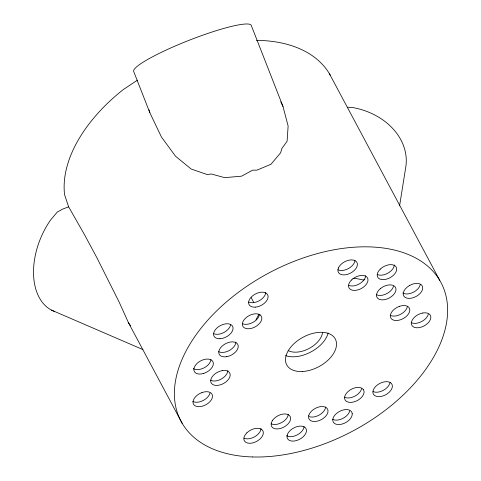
<?xml version="1.0" encoding="UTF-8"?>
<svg xmlns="http://www.w3.org/2000/svg" width="481" height="481" viewBox="0 0 481 481"><rect width="100%" height="100%" fill="white"/><g stroke="black" fill="none" stroke-linecap="round" stroke-linejoin="round"><path stroke-width="0.72" d="M304.022 426.587L303.956 427.501A10.522 6.391 -28.1 0 1 296.813 435.107A10.522 6.391 -28.1 0 1 286.838 435.864M399.585 205.844L405.585 168.224A63.137 50.445 9.1 0 0 352.813 107.564L347.637 107.191M355.008 260.528L354.491 262.446A10.522 6.391 -28.1 0 1 337.884 269.733M137.398 80.183L123.232 89.61A147.324 89.484 -28.1 0 0 64.562 194.643L68.633 206.842L84.554 234.788L96.921 257.792L119.192 302.188L128.493 322.769L182.275 423.49M364.881 279.509L363.54 280.038L355.465 278.367L352.898 278.685M68.633 206.842L62.674 209.097L57.215 212.139L50.517 220.094A63.137 40.374 -66.7 0 0 54.696 311.526M256.475 40.626L259.427 40.404A147.324 89.484 -28.1 0 1 330.213 75.12M51.479 310.119L142.911 349.579M242.544 323.623L243.398 324.032A10.522 6.391 -28.1 0 0 259.319 315.175M373.076 391.504L373.929 391.913A10.522 6.391 -28.1 0 0 389.857 383.056M128.493 322.769L130.567 325.787M329.485 73.864L439.742 280.351M251.178 297.613L253.649 302.242M280.76 101.852L283.008 106.493L288.125 126.046L287.103 141.252L281.842 148.527L280.651 152.766L270.977 164.268L256.848 170.172L252.657 170.148L241.618 176.166L224.687 177.657L211.339 173.99L207.203 174.555L191.131 169.017L175.523 156.217L161.442 137.013L149.844 112.722L133.724 71.549A63.137 8.814 -21.4 0 1 188.516 40.518A63.137 8.814 -21.4 0 1 251.226 25.313L283.008 106.493M148.99 109.878L149.844 112.722M361.568 388.798A10.522 6.391 -28.1 0 1 354.419 396.404A10.522 6.391 -28.1 0 1 344.444 397.162M349.729 410.966A10.522 6.391 -28.1 0 1 342.586 418.566A10.522 6.391 -28.1 0 1 332.605 419.324M256.006 319.865A42.274 25.679 -28.1 0 1 259.012 314.4M260.973 428.565A10.522 6.391 -28.1 0 1 259.548 432.419L257.942 434.307A10.522 6.391 -28.1 0 1 244.15 438.269M209.987 393.085A10.522 6.391 -28.1 0 1 203.661 400.264L201.166 401.401A10.522 6.391 -28.1 0 1 192.869 401.449M288.251 414.406A10.522 6.391 -28.1 0 1 281.77 422.522A10.522 6.391 -28.1 0 1 271.26 423.851M394.312 264.983A10.522 6.391 -28.1 0 1 391.209 270.731L389.135 272.408A10.522 6.391 -28.1 0 1 377.417 274.591M393.458 286.279A10.522 6.391 -28.1 0 1 389.4 291.943L387.133 293.452A10.522 6.391 -28.1 0 1 376.34 294.637M365.644 275.691A10.522 6.391 -28.1 0 1 364.213 279.551L362.614 281.439A10.522 6.391 -28.1 0 1 348.815 285.401M322.583 332.395A21.044 12.783 -28.1 0 1 309.067 348.491A21.044 12.783 -28.1 0 1 288.221 350.613M265.728 292.628A10.522 6.391 -28.1 0 1 259.253 300.745A10.522 6.391 -28.1 0 1 248.737 302.074M420.268 284.511A10.522 6.391 -28.1 0 1 414.237 291.769L411.766 292.965A10.522 6.391 -28.1 0 1 402.795 292.983M428.324 314.195A10.522 6.391 -28.1 0 1 419.504 322.504L416.961 323.19A10.522 6.391 -28.1 0 1 411.207 322.553M210.973 359.662A10.522 6.391 -28.1 0 1 201.383 368.975L198.851 369.54A10.522 6.391 -28.1 0 1 193.326 368.572M407.299 306.926A10.522 6.391 -28.1 0 1 400.974 314.105L398.478 315.235A10.522 6.391 -28.1 0 1 390.181 315.289M325.661 407.052A10.522 6.391 -28.1 0 1 319.474 414.917A10.522 6.391 -28.1 0 1 309.187 416.624M227.838 370.586A10.522 6.391 -28.1 0 1 218.855 380.146L216.312 380.826A10.522 6.391 -28.1 0 1 210.552 380.194M235.906 342.015A10.522 6.391 -28.1 0 1 224.38 352.26L221.957 352.447A10.522 6.391 -28.1 0 1 218.627 351.623M230.676 324.531A10.522 6.391 -28.1 0 1 217.538 334.325L215.29 334.169A10.522 6.391 -28.1 0 1 213.426 333.507M328.162 333.044A27.519 16.715 -28.1 0 1 310.888 351.978A27.519 16.715 -28.1 0 1 285.6 355.615M287.127 435.287L286.995 437.121A10.522 6.391 -28.1 0 0 296.224 440.644A10.522 6.391 -28.1 0 0 306.319 431.926L306.451 430.092A10.522 6.391 -28.1 0 0 297.222 426.569A10.522 6.391 -28.1 0 0 287.127 435.287M308.796 415.277L308.525 417.147A10.522 6.391 -28.1 0 0 318.512 420.827A10.522 6.391 -28.1 0 0 328.036 410.87L327.645 409.211A10.522 6.391 -28.1 0 0 318.049 407.191A10.522 6.391 -28.1 0 0 308.796 415.277M338.432 267.941L337.909 269.859A10.522 6.391 -28.1 0 0 345.653 274.759A10.522 6.391 -28.1 0 0 356.854 266.871L357.371 264.953A10.522 6.391 -28.1 0 0 349.633 260.053A10.522 6.391 -28.1 0 0 338.432 267.941M272.679 420.202L271.585 422.156A10.522 6.391 -28.1 0 0 282.07 427.922A10.522 6.391 -28.1 0 0 289.135 415.265A10.522 6.391 -28.1 0 0 272.679 420.202M351.527 279.978L349.921 281.866A10.522 6.391 -28.1 0 0 352.116 290.151A10.522 6.391 -28.1 0 0 364.977 285.864L366.576 283.976A10.522 6.391 -28.1 0 0 364.382 275.685A10.522 6.391 -28.1 0 0 351.527 279.978M246.855 432.846L245.256 434.734A10.522 6.391 -28.1 0 0 247.45 443.019A10.522 6.391 -28.1 0 0 260.305 438.732L261.911 436.844A10.522 6.391 -28.1 0 0 259.716 428.559A10.522 6.391 -28.1 0 0 246.855 432.846M380.267 269.126L378.649 271.007A10.522 6.391 -28.1 0 0 379.78 279.016A10.522 6.391 -28.1 0 0 391.498 276.828L393.572 275.156A10.522 6.391 -28.1 0 0 394.059 265.265A10.522 6.391 -28.1 0 0 380.267 269.126M380.687 288.396L378.8 290.175A10.522 6.391 -28.1 0 0 378.192 298.743A10.522 6.391 -28.1 0 0 389.496 297.877L391.762 296.368A10.522 6.391 -28.1 0 0 394.264 286.021A10.522 6.391 -28.1 0 0 380.687 288.396M409.349 285.606L407.124 287.163A10.522 6.391 -28.1 0 0 403.914 296.224A10.522 6.391 -28.1 0 0 414.129 297.39L416.6 296.194A10.522 6.391 -28.1 0 0 422.035 285.576A10.522 6.391 -28.1 0 0 409.349 285.606M201.978 392.556L199.483 393.692A10.522 6.391 -28.1 0 0 193.212 403.541A10.522 6.391 -28.1 0 0 203.529 405.826L206.024 404.689A10.522 6.391 -28.1 0 0 212.295 394.841A10.522 6.391 -28.1 0 0 201.978 392.556M399.29 306.397L396.795 307.533A10.522 6.391 -28.1 0 0 390.524 317.382A10.522 6.391 -28.1 0 0 400.841 319.661L403.337 318.524A10.522 6.391 -28.1 0 0 409.608 308.676A10.522 6.391 -28.1 0 0 399.29 306.397M422.859 312.981L420.316 313.66A10.522 6.391 -28.1 0 0 411.345 322.913A10.522 6.391 -28.1 0 0 419.324 327.615L421.867 326.93A10.522 6.391 -28.1 0 0 430.838 317.676A10.522 6.391 -28.1 0 0 422.859 312.981M222.204 370.617L219.661 371.302A10.522 6.391 -28.1 0 0 210.69 380.555A10.522 6.391 -28.1 0 0 218.675 385.251L221.218 384.566A10.522 6.391 -28.1 0 0 230.183 375.318A10.522 6.391 -28.1 0 0 222.204 370.617M203.74 373.4L201.214 373.965A10.522 6.391 -28.1 0 1 194.144 367.749A10.522 6.391 -28.1 0 1 205.994 359.139L208.363 359.085A10.522 6.391 -28.1 0 1 213.065 365.356A10.522 6.391 -28.1 0 1 203.74 373.4M226.743 356.686L224.32 356.872A10.522 6.391 -28.1 0 1 219.697 349.092A10.522 6.391 -28.1 0 1 232.702 341.865L234.842 342.189A10.522 6.391 -28.1 0 1 237.325 349.639A10.522 6.391 -28.1 0 1 226.743 356.686M219.901 338.75L217.652 338.594A10.522 6.391 -28.1 0 1 215.38 329.671A10.522 6.391 -28.1 0 1 228.992 323.911L230.856 324.573A10.522 6.391 -28.1 0 1 231.265 332.834A10.522 6.391 -28.1 0 1 219.901 338.75M260.125 314.917L258.417 314.105A10.522 6.391 -28.1 0 0 245.55 318.157A10.522 6.391 -28.1 0 0 244.053 327.639L245.761 328.457A10.522 6.391 -28.1 0 0 258.628 324.404A10.522 6.391 -28.1 0 0 260.125 314.917M390.662 382.798L388.955 381.986A10.522 6.391 -28.1 0 0 376.088 386.039A10.522 6.391 -28.1 0 0 374.585 395.52L376.292 396.338A10.522 6.391 -28.1 0 0 389.165 392.286A10.522 6.391 -28.1 0 0 390.662 382.798M363.528 389.79L362.367 388.54A10.522 6.391 -28.1 0 0 349.891 390.121A10.522 6.391 -28.1 0 0 345.136 400.018L346.296 401.262A10.522 6.391 -28.1 0 0 358.772 399.687A10.522 6.391 -28.1 0 0 363.528 389.79M352.224 413.552L351.689 411.952A10.522 6.391 -28.1 0 0 340.452 410.948A10.522 6.391 -28.1 0 0 332.768 420.58L333.297 422.18A10.522 6.391 -28.1 0 0 344.534 423.184A10.522 6.391 -28.1 0 0 352.224 413.552M252.333 456.95A147.324 89.484 -28.1 0 0 447.198 302.711A147.324 89.484 -28.1 0 0 233.489 296.098A147.324 89.484 -28.1 0 0 252.333 456.95M255.339 307.143A10.522 6.391 -28.1 0 0 267.887 295.322A10.522 6.391 -28.1 0 0 251.81 296.549A10.522 6.391 -28.1 0 0 255.339 307.143M302.363 371.512A27.519 16.715 -28.1 0 0 336.123 341.071A27.519 16.715 -28.1 0 0 294.534 343.175A27.519 16.715 -28.1 0 0 302.363 371.512"/></g></svg>
